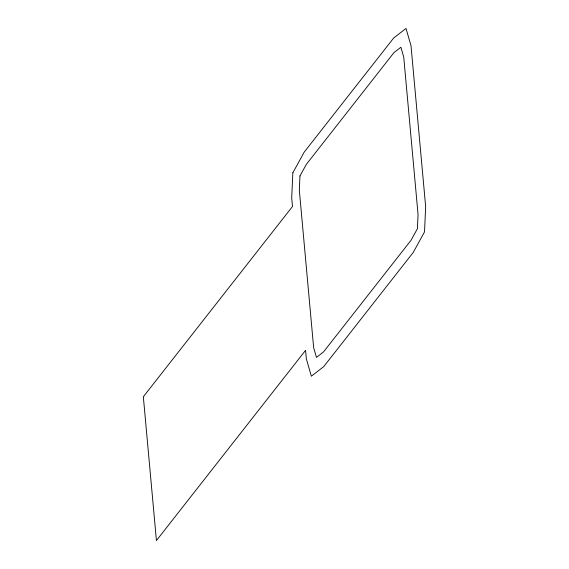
<?xml version="1.0" encoding="UTF-8"?>
<svg xmlns="http://www.w3.org/2000/svg" width="569" height="569" viewBox="0 0 569 569"><rect width="100%" height="100%" fill="white"/><g stroke="black" fill="none" stroke-linecap="round" stroke-linejoin="round"><path stroke-width="0.85" d="M292.85 172.784L291.705 197.984L292.48 206.511L143.338 396.742L156.425 540.55L305.567 350.326L306.35 358.847L311.357 376.201L323.704 366.635L413.186 252.501L424.524 231.875L425.662 206.668L411.024 45.805L406.01 28.45L393.67 38.016L304.18 152.151L292.85 172.784M299.963 175.977L299.322 190.188L313.647 347.623L316.478 357.41L323.434 352.019L411.017 240.31L417.411 228.681L418.051 214.463L403.727 57.028L400.896 47.241L393.94 52.64L306.357 164.341L299.963 175.977"/></g></svg>
